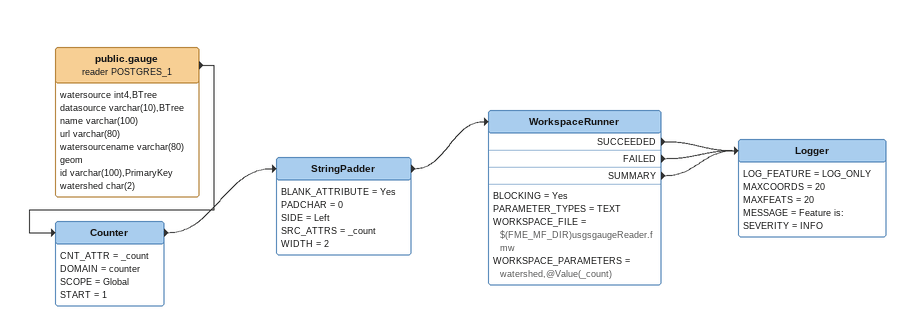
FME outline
public.gauge (reader POSTGRES_1)
    attributes: watersource int4,BTree, datasource varchar(10),BTree, name varchar(100), url varchar(80), watersourcename varchar(80), geom, id varchar(100),PrimaryKey, watershed char(2)
    -> Counter
Counter
    CNT_ATTR = _count
    DOMAIN = counter
    SCOPE = Global
    START = 1
    -> StringPadder
StringPadder
    BLANK_ATTRIBUTE = Yes
    PADCHAR = 0
    SIDE = Left
    SRC_ATTRS = _count
    WIDTH = 2
    -> WorkspaceRunner
WorkspaceRunner
    BLOCKING = Yes
    PARAMETER_TYPES = TEXT
    WORKSPACE_FILE = $(FME_MF_DIR)usgsgaugeReader.fmw
    WORKSPACE_PARAMETERS = watershed,@Value(_count)
    SUCCEEDED -> Logger
    FAILED -> Logger
    SUMMARY -> Logger
Logger
    LOG_FEATURE = LOG_ONLY
    MAXCOORDS = 20
    MAXFEATS = 20
    MESSAGE = Feature is:
    SEVERITY = INFO
